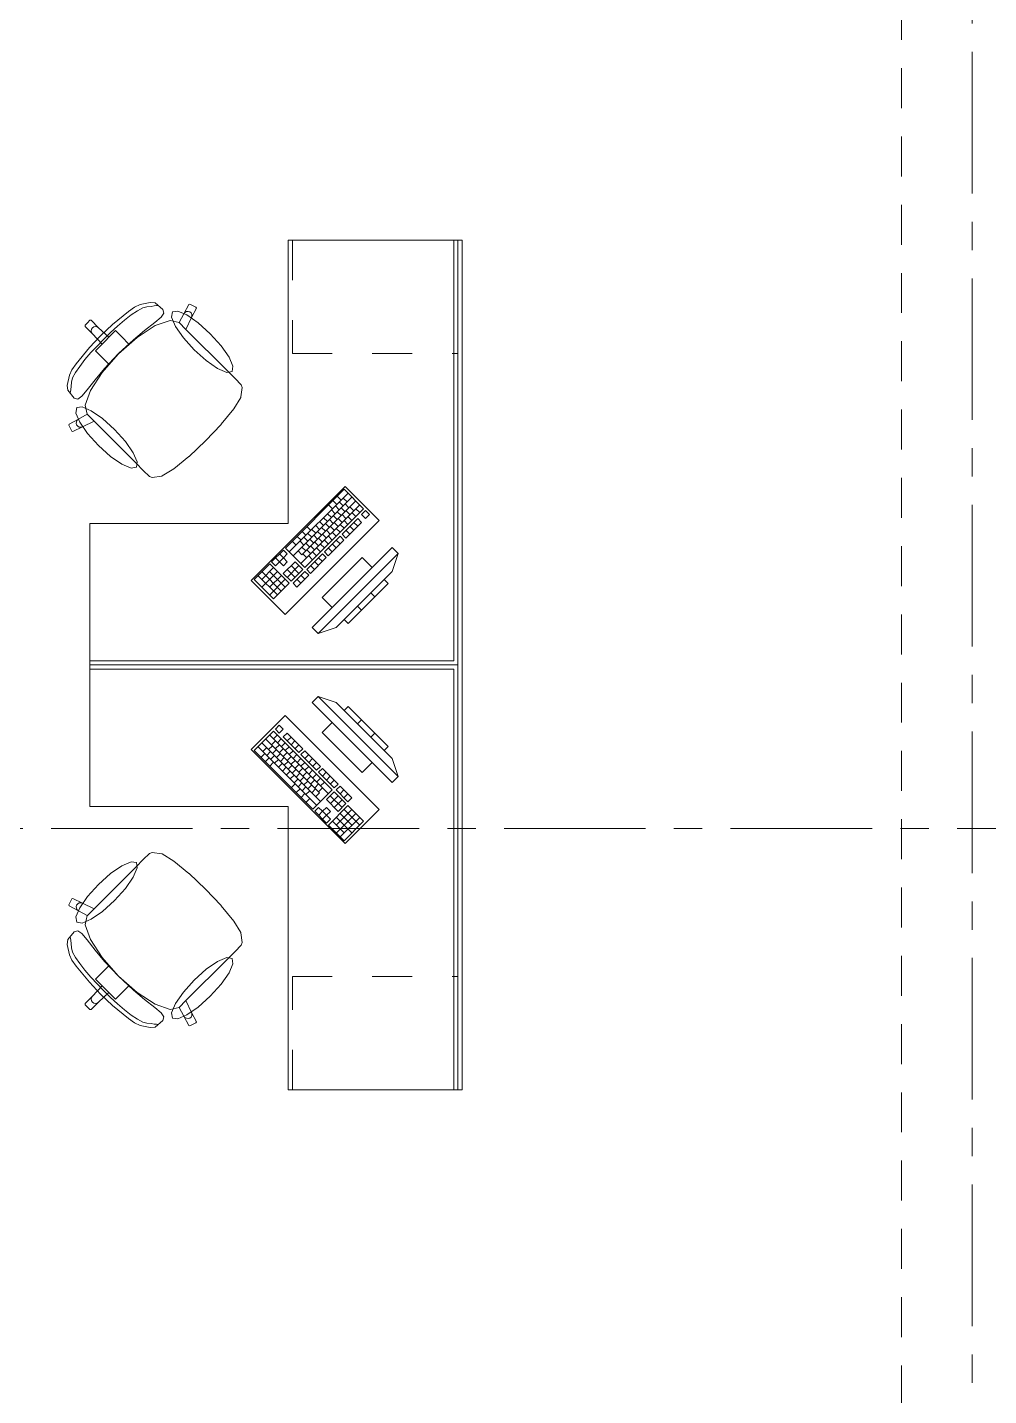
# Model space of a CAD drawing. Header units: inches. Extents: x -38 to 5698, y -33 to 92.
# Drawn here: x 211.983 to 215.378, y 32.405 to 37.236 of the extents above; entities that cross this region are included whole.
import ezdxf

# ---------------------------------------------------------------- set-up
doc = ezdxf.new("R2010")
doc.units = ezdxf.units.IN
doc.header["$MEASUREMENT"] = 0
for name, pattern in [('Hidden Line', [0.195611, 0.141111, -0.0545]), ('Punto & Raya', [0.65, 0.5, -0.075, 0, -0.075]), ('Rayas', [0.282222, 0.141111, -0.141111])]:
    doc.linetypes.add(name, pattern=pattern)
for name, color, linetype in [('02 _ ARQ _ ALB _ Ejes Generales', 7, 'Continuous'), ('08 _ STR _ EXT _ 09 Vigas', 7, 'Continuous'), ('Interior - Mobiliario', 7, 'Continuous'), ('Marcador - Secciones', 251, 'Continuous')]:
    doc.layers.add(name, color=color, linetype=linetype)

msp = doc.modelspace()

# ---------------------------------------------------------------- linework, layer by layer
at = {"layer": '02 _ ARQ _ ALB _ Ejes Generales', "color": 252, "linetype": 'Punto & Raya', "lineweight": 13}
msp.add_line((215.32, 3.05), (215.32, 44.9), dxfattribs=at)
at = {"layer": '08 _ STR _ EXT _ 09 Vigas', "color": 251, "linetype": 'Hidden Line', "lineweight": 13}
msp.add_line((215.07, 30.2), (215.07, 39.4), dxfattribs=at)
at = {"layer": 'Interior - Mobiliario', "color": 175, "linetype": 'Rayas', "lineweight": 13}
for p, q in [((212.9191, 36.4847), (212.9191, 36.0847)), ((212.9191, 36.0847), (213.5041, 36.0847)), ((212.9191, 33.4847), (212.9191, 33.8847)), ((212.9191, 33.8847), (213.5041, 33.8847))]:
    msp.add_line(p, q, dxfattribs=at)
at = {"layer": 'Interior - Mobiliario', "color": 175, "linetype": 'Continuous', "lineweight": 13}
for p, q in [((213.5191, 36.4847), (213.4891, 36.4847)), ((213.4891, 36.4847), (213.4891, 34.9997)), ((213.5191, 34.9997), (213.5191, 36.4847)), ((212.3619, 36.2484), (212.3402, 36.2335)), ((212.3812, 36.2573), (212.3619, 36.2484)), ((212.3716, 36.2357), (212.3904, 36.2457)), ((212.4173, 36.2651), (212.3812, 36.2573)), ((212.3904, 36.2457), (212.4051, 36.2496)), ((212.4051, 36.2496), (212.4205, 36.2508)), ((212.4341, 36.2632), (212.4173, 36.2651)), ((212.4205, 36.2508), (212.4313, 36.2528)), ((212.4313, 36.2528), (212.4393, 36.2536)), ((212.4619, 36.24), (212.4341, 36.2632)), ((212.4393, 36.2536), (212.4439, 36.2544)), ((212.4653, 36.2271), (212.4619, 36.24)), ((212.5533, 36.258), (212.5363, 36.2249)), ((212.5573, 36.2594), (212.5533, 36.258)), ((212.5787, 36.2486), (212.5573, 36.2594)), ((212.563, 36.2114), (212.58, 36.2445)), ((212.58, 36.2445), (212.5787, 36.2486)), ((212.187, 36.1848), (212.1955, 36.1933)), ((212.2041, 36.2019), (212.1955, 36.1933)), ((212.2083, 36.2019), (212.2041, 36.2019)), ((212.2344, 36.1758), (212.2083, 36.2019)), ((212.3402, 36.2335), (212.2835, 36.1866)), ((212.3012, 36.1811), (212.3259, 36.2023)), ((212.3259, 36.2023), (212.3497, 36.2209)), ((212.3497, 36.2209), (212.3716, 36.2357)), ((212.3969, 36.1663), (212.433, 36.1942)), ((212.433, 36.1942), (212.4553, 36.2128)), ((212.487, 36.2014), (212.4351, 36.183)), ((212.4553, 36.2128), (212.4653, 36.2271)), ((212.519, 36.1939), (212.487, 36.2014)), ((212.5363, 36.2249), (212.519, 36.1939)), ((212.5192, 36.1939), (212.519, 36.1939)), ((212.5192, 36.1939), (212.5434, 36.1697)), ((212.5399, 36.2296), (212.5363, 36.2249)), ((212.5451, 36.2324), (212.5399, 36.2296)), ((212.5434, 36.1697), (212.563, 36.2114)), ((212.5509, 36.2332), (212.5451, 36.2324)), ((212.5565, 36.2316), (212.5509, 36.2332)), ((212.5611, 36.228), (212.5565, 36.2316)), ((212.564, 36.2229), (212.5611, 36.228)), ((212.563, 36.2114), (212.5646, 36.2171)), ((212.5646, 36.2171), (212.564, 36.2229)), ((212.187, 36.1805), (212.187, 36.1848)), ((212.2131, 36.1544), (212.187, 36.1805)), ((212.2022, 36.1053), (212.2413, 36.1475)), ((212.2087, 36.165), (212.2099, 36.1708)), ((212.2098, 36.1593), (212.2087, 36.165)), ((212.2131, 36.1544), (212.2098, 36.1593)), ((212.2099, 36.1708), (212.2132, 36.1757)), ((212.247, 36.1179), (212.2131, 36.1544)), ((212.2181, 36.179), (212.2132, 36.1757)), ((212.2238, 36.1801), (212.2181, 36.179)), ((212.2296, 36.179), (212.2238, 36.1801)), ((212.2344, 36.1758), (212.2296, 36.179)), ((212.2709, 36.1418), (212.2344, 36.1758)), ((212.2835, 36.1866), (212.2413, 36.1475)), ((212.2531, 36.1358), (212.2765, 36.1586)), ((212.2946, 36.1654), (212.2709, 36.1418)), ((212.2765, 36.1586), (212.3012, 36.1811)), ((212.3157, 36.1443), (212.2946, 36.1654)), ((212.3431, 36.1169), (212.3157, 36.1443)), ((212.3576, 36.1335), (212.3969, 36.1663)), ((212.4351, 36.183), (212.3712, 36.1417)), ((212.6913, 36.0218), (212.5434, 36.1697)), ((212.1554, 36.0486), (212.2022, 36.1053)), ((212.2303, 36.1123), (212.2077, 36.0877)), ((212.2234, 36.0943), (212.247, 36.1179)), ((212.2446, 36.0731), (212.2234, 36.0943)), ((212.2531, 36.1358), (212.2303, 36.1123)), ((212.247, 36.1179), (212.259, 36.1299)), ((212.2709, 36.1418), (212.259, 36.1299)), ((212.3048, 36.0841), (212.3576, 36.1335)), ((212.3431, 36.1169), (212.3053, 36.0836)), ((212.3712, 36.1417), (212.3431, 36.1169)), ((212.1405, 36.0269), (212.1554, 36.0486)), ((212.1865, 36.0629), (212.168, 36.0391)), ((212.2077, 36.0877), (212.1865, 36.0629)), ((212.2719, 36.0457), (212.2446, 36.0731)), ((212.2472, 36.0176), (212.2719, 36.0457)), ((212.3048, 36.0841), (212.2553, 36.0313)), ((212.2719, 36.0457), (212.3053, 36.0836)), ((212.1238, 35.9716), (212.1315, 36.0077)), ((212.1315, 36.0077), (212.1405, 36.0269)), ((212.1431, 35.9985), (212.1392, 35.9837)), ((212.1531, 36.0173), (212.1431, 35.9985)), ((212.168, 36.0391), (212.1531, 36.0173)), ((212.2058, 35.9538), (212.2472, 36.0176)), ((212.2553, 36.0313), (212.2226, 35.992)), ((212.7168, 35.9963), (212.6913, 36.0218)), ((212.1256, 35.9548), (212.1238, 35.9716)), ((212.1488, 35.9269), (212.1256, 35.9548)), ((212.1353, 35.9495), (212.1345, 35.945)), ((212.1361, 35.9576), (212.1353, 35.9495)), ((212.1381, 35.9683), (212.1361, 35.9576)), ((212.1392, 35.9837), (212.1381, 35.9683)), ((212.1947, 35.9558), (212.1761, 35.9335)), ((212.1875, 35.9018), (212.2058, 35.9538)), ((212.2226, 35.992), (212.1947, 35.9558)), ((212.7387, 35.9743), (212.7168, 35.9963)), ((212.7376, 35.9311), (212.7416, 35.965)), ((212.7416, 35.965), (212.7387, 35.9743)), ((212.1617, 35.9235), (212.1488, 35.9269)), ((212.1761, 35.9335), (212.1617, 35.9235)), ((212.1949, 35.8699), (212.1875, 35.9018)), ((212.7118, 35.889), (212.7367, 35.929)), ((212.7367, 35.929), (212.7376, 35.9311)), ((212.1308, 35.8356), (212.1639, 35.8525)), ((212.1593, 35.8489), (212.1639, 35.8525)), ((212.1639, 35.8525), (212.1949, 35.8699)), ((212.195, 35.8696), (212.1949, 35.8699)), ((212.195, 35.8696), (212.2192, 35.8454)), ((212.6682, 35.8353), (212.7118, 35.889)), ((212.1295, 35.8315), (212.1308, 35.8356)), ((212.1403, 35.8101), (212.1295, 35.8315)), ((212.1443, 35.8089), (212.1403, 35.8101)), ((212.1774, 35.8258), (212.1443, 35.8089)), ((212.1557, 35.8379), (212.1564, 35.8438)), ((212.1572, 35.8323), (212.1557, 35.8379)), ((212.1564, 35.8438), (212.1593, 35.8489)), ((212.1609, 35.8277), (212.1572, 35.8323)), ((212.166, 35.8249), (212.1609, 35.8277)), ((212.1718, 35.8242), (212.166, 35.8249)), ((212.1774, 35.8258), (212.1718, 35.8242)), ((212.2192, 35.8454), (212.1774, 35.8258)), ((212.3671, 35.6976), (212.2192, 35.8454)), ((212.6127, 35.7761), (212.6676, 35.8345)), ((212.6676, 35.8345), (212.6682, 35.8353)), ((212.6127, 35.7761), (212.5544, 35.7213)), ((212.5536, 35.7206), (212.4999, 35.677)), ((212.5544, 35.7213), (212.5536, 35.7206)), ((212.3926, 35.672), (212.3671, 35.6976)), ((212.4145, 35.6501), (212.3926, 35.672)), ((212.4999, 35.677), (212.4598, 35.6521)), ((212.4238, 35.6472), (212.4145, 35.6501)), ((212.4577, 35.6512), (212.4238, 35.6472)), ((212.4598, 35.6521), (212.4577, 35.6512)), ((213.1022, 35.6052), (212.8944, 35.3975)), ((213.1159, 35.5915), (212.9082, 35.3838)), ((213.1296, 35.5778), (212.9219, 35.37)), ((213.1433, 35.564), (212.9529, 35.3736)), ((213.0623, 35.5654), (213.0761, 35.5517)), ((213.0779, 35.5809), (213.0916, 35.5672)), ((213.0986, 35.5742), (213.1123, 35.5604)), ((213.1707, 35.5366), (213.1022, 35.6052)), ((213.157, 35.5503), (212.9493, 35.3426)), ((212.963, 35.3289), (213.1707, 35.5366)), ((213.0432, 35.5188), (213.0569, 35.5051)), ((213.0468, 35.5498), (213.0605, 35.5361)), ((213.057, 35.5326), (213.0707, 35.5189)), ((213.0709, 35.5465), (213.0846, 35.5327)), ((213.0777, 35.5258), (213.0914, 35.5121)), ((213.0847, 35.5603), (213.0984, 35.5466)), ((213.0915, 35.5397), (213.1052, 35.526)), ((213.0948, 35.5156), (213.1085, 35.5019)), ((213.1054, 35.5535), (213.1191, 35.5398)), ((213.1087, 35.5294), (213.1224, 35.5157)), ((213.1225, 35.5433), (213.1362, 35.5296)), ((213.1293, 35.5226), (213.143, 35.5089)), ((213.1432, 35.5365), (213.1569, 35.5228)), ((213.1776, 35.5298), (213.1637, 35.5159)), ((213.1637, 35.5159), (213.1775, 35.5022)), ((213.1775, 35.5022), (213.1913, 35.516)), ((213.1913, 35.516), (213.1776, 35.5298)), ((212.9706, 35.4736), (212.9843, 35.4599)), ((213.0016, 35.4772), (213.0153, 35.4635)), ((213.0155, 35.4911), (213.0292, 35.4774)), ((213.0223, 35.4704), (213.036, 35.4567)), ((213.0293, 35.5049), (213.043, 35.4912)), ((213.0361, 35.4843), (213.0498, 35.4706)), ((213.05, 35.4981), (213.0637, 35.4844)), ((213.0533, 35.474), (213.067, 35.4603)), ((213.0638, 35.512), (213.0775, 35.4983)), ((213.0671, 35.4879), (213.0809, 35.4742)), ((213.0739, 35.4672), (213.0876, 35.4535)), ((213.081, 35.5017), (213.0947, 35.488)), ((213.0878, 35.4811), (213.1015, 35.4674)), ((213.1499, 35.5021), (213.0945, 35.4467)), ((213.1016, 35.4949), (213.1153, 35.4812)), ((213.1082, 35.433), (213.1636, 35.4883)), ((213.1155, 35.5088), (213.1292, 35.4951)), ((213.1222, 35.4744), (213.1359, 35.4607)), ((213.136, 35.4882), (213.1498, 35.4745)), ((213.1636, 35.4883), (213.1499, 35.5021)), ((212.9187, 35.4217), (212.9324, 35.408)), ((212.936, 35.439), (212.9497, 35.4253)), ((212.9462, 35.4218), (212.96, 35.4081)), ((212.9533, 35.4563), (212.967, 35.4426)), ((212.9601, 35.4357), (212.9738, 35.422)), ((212.9739, 35.4495), (212.9876, 35.4358)), ((212.9807, 35.4289), (212.9944, 35.4152)), ((212.9878, 35.4634), (213.0015, 35.4497)), ((212.9946, 35.4427), (213.0083, 35.429)), ((212.9979, 35.4186), (213.0116, 35.4049)), ((213.0084, 35.4566), (213.0221, 35.4429)), ((213.0117, 35.4325), (213.0255, 35.4188)), ((213.0256, 35.4463), (213.0393, 35.4326)), ((213.0876, 35.4397), (213.0322, 35.3844)), ((213.0324, 35.4257), (213.0461, 35.412)), ((213.0394, 35.4602), (213.0532, 35.4465)), ((213.0459, 35.3706), (213.1013, 35.426)), ((213.0462, 35.4395), (213.0599, 35.4258)), ((213.0601, 35.4534), (213.0738, 35.4397)), ((213.0737, 35.4259), (213.0874, 35.4122)), ((213.1013, 35.426), (213.0876, 35.4397)), ((213.0945, 35.4467), (213.1082, 35.433)), ((213.1083, 35.4605), (213.1221, 35.4468)), ((212.8875, 35.3905), (212.846, 35.349)), ((212.8737, 35.3767), (212.8874, 35.363)), ((212.8874, 35.363), (212.9012, 35.3768)), ((212.9012, 35.3768), (212.8875, 35.3905)), ((212.8944, 35.3975), (212.963, 35.3289)), ((212.9392, 35.3873), (212.9529, 35.3736)), ((212.953, 35.4012), (212.9667, 35.3875)), ((212.9564, 35.3771), (212.9701, 35.3634)), ((212.9669, 35.415), (212.9806, 35.4013)), ((213.0253, 35.3774), (212.9699, 35.322)), ((212.9702, 35.3909), (212.9839, 35.3772)), ((212.977, 35.3703), (212.9907, 35.3566)), ((212.9841, 35.4048), (212.9978, 35.3911)), ((213.2718, 35.3999), (212.989, 35.117)), ((212.9908, 35.3842), (213.0046, 35.3704)), ((213.0047, 35.398), (213.0184, 35.3843)), ((213.0102, 35.0958), (213.293, 35.3787)), ((213.0185, 35.4118), (213.0323, 35.3981)), ((213.039, 35.3637), (213.0253, 35.3774)), ((213.0322, 35.3844), (213.0459, 35.3706)), ((213.046, 35.3982), (213.0597, 35.3845)), ((213.0599, 35.4121), (213.0736, 35.3983)), ((213.293, 35.3787), (213.2718, 35.3999)), ((213.293, 35.3787), (213.2718, 35.315)), ((212.8391, 35.3421), (212.7837, 35.2867)), ((212.8528, 35.3284), (212.8112, 35.2868)), ((212.9076, 35.2735), (212.8391, 35.3421)), ((212.846, 35.349), (212.8597, 35.3353)), ((212.8597, 35.3353), (212.8735, 35.3491)), ((212.8598, 35.3628), (212.8735, 35.3491)), ((212.8874, 35.363), (212.8735, 35.3491)), ((212.8735, 35.3491), (212.8873, 35.3354)), ((212.9287, 35.3494), (212.8871, 35.3079)), ((212.8873, 35.3354), (212.9011, 35.3493)), ((212.9011, 35.3493), (212.8874, 35.363)), ((212.9424, 35.3357), (212.9008, 35.2941)), ((212.901, 35.3217), (212.9284, 35.2943)), ((212.9145, 35.2804), (212.9561, 35.322)), ((212.9148, 35.3356), (212.9422, 35.3081)), ((212.9561, 35.322), (212.9287, 35.3494)), ((212.9699, 35.322), (212.9836, 35.3083)), ((212.9836, 35.3083), (213.039, 35.3637)), ((212.9837, 35.3359), (212.9974, 35.3222)), ((212.9976, 35.3497), (213.0113, 35.336)), ((213.0114, 35.3636), (213.0251, 35.3499)), ((213.1658, 35.3645), (213.0243, 35.2231)), ((213.0597, 35.1877), (213.2011, 35.3292)), ((213.2011, 35.3292), (213.1658, 35.3645)), ((212.7837, 35.2867), (212.8522, 35.2181)), ((212.7975, 35.3005), (212.8661, 35.232)), ((212.8665, 35.3146), (212.8111, 35.2593)), ((212.8114, 35.3144), (212.8799, 35.2458)), ((212.8939, 35.2872), (212.8385, 35.2318)), ((212.8802, 35.3009), (212.8387, 35.2594)), ((212.8389, 35.3145), (212.8938, 35.2597)), ((212.8522, 35.2181), (212.9076, 35.2735)), ((212.8871, 35.3079), (212.9145, 35.2804)), ((212.9629, 35.3151), (212.9214, 35.2736)), ((212.9214, 35.2736), (212.9351, 35.2599)), ((212.9351, 35.2599), (212.9767, 35.3014)), ((212.9353, 35.2874), (212.949, 35.2737)), ((212.9491, 35.3013), (212.9628, 35.2876)), ((212.9767, 35.3014), (212.9629, 35.3151)), ((213.2718, 35.315), (213.0738, 35.117)), ((213.2435, 35.2867), (213.1021, 35.1453)), ((213.1163, 35.1312), (213.2577, 35.2726)), ((213.2577, 35.2726), (213.2435, 35.2867)), ((213.1964, 35.2396), (213.2105, 35.2254)), ((213.0243, 35.2231), (213.0597, 35.1877)), ((213.1493, 35.1924), (213.1634, 35.1783)), ((213.1021, 35.1453), (213.1163, 35.1312)), ((212.989, 35.117), (213.0102, 35.0958)), ((213.0102, 35.0958), (213.0738, 35.117)), ((212.2041, 34.9997), (212.2041, 34.9697)), ((213.4891, 34.9997), (212.2041, 34.9997)), ((213.5191, 34.9697), (213.5191, 34.9997)), ((212.2041, 34.9697), (213.4891, 34.9697)), ((213.4891, 34.9697), (213.4891, 33.4847)), ((213.5191, 33.4847), (213.5191, 34.9697)), ((213.0102, 34.8736), (212.989, 34.8524)), ((212.989, 34.8524), (213.2718, 34.5696)), ((213.293, 34.5908), (213.0102, 34.8736)), ((213.0102, 34.8736), (213.0738, 34.8524)), ((213.0738, 34.8524), (213.2718, 34.6544)), ((213.1163, 34.8383), (213.1021, 34.8241)), ((213.2577, 34.6968), (213.1163, 34.8383)), ((213.1021, 34.8241), (213.2435, 34.6827)), ((213.1493, 34.777), (213.1634, 34.7911)), ((212.8522, 34.7513), (212.7837, 34.6827)), ((213.0599, 34.5436), (212.8522, 34.7513)), ((212.8728, 34.7719), (212.8591, 34.7582)), ((212.8591, 34.7582), (212.8729, 34.7443)), ((212.8867, 34.758), (212.8728, 34.7719)), ((212.8729, 34.7443), (212.8867, 34.758)), ((212.9005, 34.7442), (212.8868, 34.7305)), ((212.9559, 34.6888), (212.9005, 34.7442)), ((213.0597, 34.7817), (213.0243, 34.7463)), ((213.0243, 34.7463), (213.1658, 34.6049)), ((213.2011, 34.6403), (213.0597, 34.7817)), ((213.1964, 34.7298), (213.2105, 34.744)), ((212.7974, 34.6965), (213.0051, 34.4887)), ((212.8111, 34.7102), (213.0188, 34.5025)), ((212.8147, 34.6792), (212.8284, 34.6929)), ((212.8248, 34.7239), (213.0152, 34.5335)), ((212.8353, 34.6859), (212.849, 34.6997)), ((212.8385, 34.7376), (213.0462, 34.5299)), ((212.8456, 34.7031), (212.8593, 34.7168)), ((212.8524, 34.7238), (212.8661, 34.7375)), ((212.8594, 34.6893), (212.8731, 34.703)), ((212.8662, 34.7099), (212.8799, 34.7236)), ((212.8801, 34.6961), (212.8938, 34.7098)), ((212.8868, 34.7305), (212.9422, 34.6751)), ((212.8939, 34.6822), (212.9076, 34.6959)), ((212.9006, 34.7166), (212.9143, 34.7303)), ((212.9145, 34.7028), (212.9282, 34.7165)), ((212.9283, 34.6889), (212.942, 34.7026)), ((213.2435, 34.6827), (213.2577, 34.6968)), ((212.7837, 34.6827), (212.9914, 34.475)), ((212.8079, 34.6585), (212.8216, 34.6722)), ((212.8235, 34.6429), (212.8372, 34.6566)), ((212.8285, 34.6653), (212.8423, 34.679)), ((212.8424, 34.6515), (212.8561, 34.6652)), ((212.8492, 34.6721), (212.8629, 34.6858)), ((212.8562, 34.6376), (212.8699, 34.6513)), ((212.863, 34.6582), (212.8767, 34.672)), ((212.8733, 34.6754), (212.887, 34.6891)), ((212.8769, 34.6444), (212.8906, 34.6581)), ((212.8871, 34.6616), (212.9008, 34.6753)), ((212.8907, 34.6306), (212.9044, 34.6443)), ((212.901, 34.6477), (212.9147, 34.6614)), ((212.9078, 34.6684), (212.9215, 34.6821)), ((212.9148, 34.6339), (212.9285, 34.6476)), ((212.9216, 34.6545), (212.9353, 34.6682)), ((212.9355, 34.6407), (212.9492, 34.6544)), ((212.9422, 34.6751), (212.9559, 34.6888)), ((212.9628, 34.6819), (212.9491, 34.6682)), ((212.9491, 34.6682), (213.0045, 34.6128)), ((213.0182, 34.6265), (212.9628, 34.6819)), ((212.9629, 34.6543), (212.9767, 34.668)), ((212.9768, 34.6405), (212.9905, 34.6542)), ((213.293, 34.5908), (213.2718, 34.6544)), ((212.8391, 34.6274), (212.8528, 34.6411)), ((212.8701, 34.6238), (212.8838, 34.6375)), ((212.8839, 34.6099), (212.8976, 34.6236)), ((212.8978, 34.5961), (212.9115, 34.6098)), ((212.9046, 34.6167), (212.9183, 34.6304)), ((212.9116, 34.5822), (212.9253, 34.5959)), ((212.9184, 34.6029), (212.9321, 34.6166)), ((212.9287, 34.62), (212.9424, 34.6337)), ((212.9323, 34.589), (212.946, 34.6027)), ((212.9425, 34.6062), (212.9562, 34.6199)), ((212.9493, 34.6268), (212.963, 34.6405)), ((212.9564, 34.5923), (212.9701, 34.606)), ((212.9631, 34.613), (212.9769, 34.6267)), ((212.977, 34.5991), (212.9907, 34.6128)), ((212.9906, 34.6266), (213.0044, 34.6403)), ((212.9908, 34.5853), (213.0046, 34.599)), ((213.0045, 34.6128), (213.0182, 34.6265)), ((213.0251, 34.6196), (213.0114, 34.6058)), ((213.0114, 34.6058), (213.0668, 34.5505)), ((213.0805, 34.5642), (213.0251, 34.6196)), ((213.0253, 34.592), (213.039, 34.6057)), ((213.1658, 34.6049), (213.2011, 34.6403)), ((212.9152, 34.5512), (212.9289, 34.5649)), ((212.9255, 34.5684), (212.9392, 34.5821)), ((212.9325, 34.5339), (212.9462, 34.5476)), ((212.9393, 34.5545), (212.953, 34.5682)), ((212.9461, 34.5752), (212.9598, 34.5889)), ((212.9532, 34.5407), (212.9669, 34.5544)), ((212.96, 34.5613), (212.9737, 34.575)), ((212.9702, 34.5785), (212.9839, 34.5922)), ((212.9738, 34.5475), (212.9875, 34.5612)), ((212.9841, 34.5646), (212.9978, 34.5784)), ((212.9979, 34.5508), (213.0116, 34.5645)), ((213.0047, 34.5714), (213.0184, 34.5851)), ((213.0117, 34.5369), (213.0255, 34.5507)), ((213.0185, 34.5576), (213.0323, 34.5713)), ((213.0391, 34.5782), (213.0528, 34.5919)), ((213.053, 34.5643), (213.0667, 34.578)), ((213.0668, 34.5505), (213.0805, 34.5642)), ((213.0874, 34.5572), (213.0737, 34.5435)), ((213.129, 34.5157), (213.0874, 34.5572)), ((213.2718, 34.5696), (213.293, 34.5908)), ((212.9498, 34.5166), (212.9636, 34.5303)), ((212.967, 34.5268), (212.9807, 34.5405)), ((212.9671, 34.4993), (212.9809, 34.513)), ((212.9876, 34.5336), (213.0014, 34.5473)), ((212.9914, 34.475), (213.0599, 34.5436)), ((213.0015, 34.5198), (213.0152, 34.5335)), ((213.0669, 34.5367), (213.0394, 34.5093)), ((213.0394, 34.5093), (213.081, 34.4677)), ((213.0532, 34.523), (213.0947, 34.4814)), ((213.0533, 34.4954), (213.0807, 34.5228)), ((213.1084, 34.4951), (213.0669, 34.5367)), ((213.0671, 34.4816), (213.0946, 34.509)), ((213.0737, 34.5435), (213.1153, 34.502)), ((213.0876, 34.5297), (213.1013, 34.5434)), ((213.1014, 34.5158), (213.1151, 34.5296)), ((213.1153, 34.502), (213.129, 34.5157)), ((213.012, 34.4818), (212.9983, 34.4681)), ((212.9983, 34.4681), (213.0398, 34.4266)), ((213.0259, 34.468), (213.012, 34.4818)), ((213.0122, 34.4543), (213.0259, 34.468)), ((213.0396, 34.4817), (213.0259, 34.468)), ((213.0259, 34.468), (213.0397, 34.4541)), ((213.026, 34.4404), (213.0397, 34.4541)), ((213.0534, 34.4678), (213.0396, 34.4817)), ((213.0397, 34.4541), (213.0534, 34.4678)), ((213.0536, 34.4403), (213.0397, 34.4541)), ((213.1153, 34.4882), (213.0468, 34.4196)), ((213.0743, 34.4195), (213.1292, 34.4744)), ((213.0745, 34.3919), (213.143, 34.4605)), ((213.081, 34.4677), (213.1084, 34.4951)), ((213.0879, 34.4608), (213.1295, 34.4192)), ((213.1016, 34.4745), (213.157, 34.4191)), ((213.1707, 34.4328), (213.1153, 34.4882)), ((213.0398, 34.4266), (213.0536, 34.4403)), ((213.0468, 34.4196), (213.1022, 34.3643)), ((213.0605, 34.4334), (213.102, 34.3918)), ((213.0742, 34.4471), (213.1296, 34.3917)), ((213.0883, 34.3781), (213.1569, 34.4467)), ((213.1022, 34.3643), (213.1707, 34.4328)), ((212.4145, 34.3193), (212.3926, 34.2974)), ((212.4238, 34.3222), (212.4145, 34.3193)), ((212.4577, 34.3182), (212.4238, 34.3222)), ((212.4598, 34.3173), (212.4577, 34.3182)), ((212.4999, 34.2924), (212.4598, 34.3173)), ((212.3671, 34.2719), (212.2192, 34.124)), ((212.3926, 34.2974), (212.3671, 34.2719)), ((212.5536, 34.2488), (212.4999, 34.2924)), ((212.5544, 34.2482), (212.5536, 34.2488)), ((212.6127, 34.1933), (212.5544, 34.2482)), ((212.6127, 34.1933), (212.6676, 34.135)), ((212.1403, 34.1593), (212.1295, 34.1379)), ((212.1295, 34.1379), (212.1308, 34.1339)), ((212.1308, 34.1339), (212.1639, 34.1169)), ((212.1443, 34.1606), (212.1403, 34.1593)), ((212.1774, 34.1436), (212.1443, 34.1606)), ((212.1572, 34.1371), (212.1557, 34.1315)), ((212.1557, 34.1315), (212.1564, 34.1257)), ((212.1564, 34.1257), (212.1593, 34.1205)), ((212.1609, 34.1417), (212.1572, 34.1371)), ((212.1593, 34.1205), (212.1639, 34.1169)), ((212.166, 34.1446), (212.1609, 34.1417)), ((212.1639, 34.1169), (212.1949, 34.0996)), ((212.1718, 34.1452), (212.166, 34.1446)), ((212.1774, 34.1436), (212.1718, 34.1452)), ((212.2192, 34.124), (212.1774, 34.1436)), ((212.195, 34.0998), (212.2192, 34.124)), ((212.6676, 34.135), (212.6682, 34.1341)), ((212.6682, 34.1341), (212.7118, 34.0805)), ((212.1949, 34.0996), (212.1875, 34.0676)), ((212.1875, 34.0676), (212.2058, 34.0157)), ((212.195, 34.0998), (212.1949, 34.0996)), ((212.7118, 34.0805), (212.7367, 34.0404)), ((212.1488, 34.0425), (212.1256, 34.0147)), ((212.1353, 34.0199), (212.1345, 34.0244)), ((212.1361, 34.0119), (212.1353, 34.0199)), ((212.1617, 34.0459), (212.1488, 34.0425)), ((212.1761, 34.0359), (212.1617, 34.0459)), ((212.1947, 34.0136), (212.1761, 34.0359)), ((212.7367, 34.0404), (212.7376, 34.0383)), ((212.7376, 34.0383), (212.7416, 34.0044)), ((212.1256, 34.0147), (212.1238, 33.9979)), ((212.1238, 33.9979), (212.1315, 33.9617)), ((212.1381, 34.0011), (212.1361, 34.0119)), ((212.1392, 33.9857), (212.1381, 34.0011)), ((212.1431, 33.971), (212.1392, 33.9857)), ((212.1531, 33.9521), (212.1431, 33.971)), ((212.2226, 33.9775), (212.1947, 34.0136)), ((212.2058, 34.0157), (212.2472, 33.9518)), ((212.2553, 33.9381), (212.2226, 33.9775)), ((212.7168, 33.9731), (212.6913, 33.9476)), ((212.7387, 33.9951), (212.7168, 33.9731)), ((212.7416, 34.0044), (212.7387, 33.9951)), ((212.1315, 33.9617), (212.1405, 33.9425)), ((212.1405, 33.9425), (212.1554, 33.9208)), ((212.168, 33.9303), (212.1531, 33.9521)), ((212.1554, 33.9208), (212.2022, 33.8641)), ((212.1865, 33.9065), (212.168, 33.9303)), ((212.2719, 33.9237), (212.2446, 33.8963)), ((212.2472, 33.9518), (212.2719, 33.9237)), ((212.3048, 33.8854), (212.2553, 33.9381)), ((212.2719, 33.9237), (212.3053, 33.8858)), ((212.6913, 33.9476), (212.5434, 33.7998)), ((212.2077, 33.8818), (212.1865, 33.9065)), ((212.2303, 33.8571), (212.2077, 33.8818)), ((212.2446, 33.8963), (212.2234, 33.8752)), ((212.2234, 33.8752), (212.247, 33.8515)), ((212.3048, 33.8854), (212.3576, 33.8359)), ((212.3431, 33.8525), (212.3053, 33.8858)), ((212.2022, 33.8641), (212.2413, 33.8219)), ((212.247, 33.8515), (212.2131, 33.815)), ((212.2531, 33.8337), (212.2303, 33.8571)), ((212.2709, 33.8276), (212.2344, 33.7937)), ((212.247, 33.8515), (212.259, 33.8396)), ((212.2531, 33.8337), (212.2765, 33.8108)), ((212.2709, 33.8276), (212.259, 33.8396)), ((212.2946, 33.804), (212.2709, 33.8276)), ((212.3157, 33.8252), (212.2946, 33.804)), ((212.3431, 33.8525), (212.3157, 33.8252)), ((212.3712, 33.8277), (212.3431, 33.8525)), ((212.3576, 33.8359), (212.3969, 33.8032)), ((212.4351, 33.7864), (212.3712, 33.8277)), ((212.2131, 33.815), (212.187, 33.7889)), ((212.187, 33.7889), (212.187, 33.7847)), ((212.187, 33.7847), (212.1955, 33.7761)), ((212.2041, 33.7676), (212.1955, 33.7761)), ((212.2344, 33.7937), (212.2083, 33.7676)), ((212.2098, 33.8101), (212.2087, 33.8044)), ((212.2087, 33.8044), (212.2099, 33.7986)), ((212.2131, 33.815), (212.2098, 33.8101)), ((212.2099, 33.7986), (212.2132, 33.7937)), ((212.2181, 33.7905), (212.2132, 33.7937)), ((212.2238, 33.7893), (212.2181, 33.7905)), ((212.2296, 33.7904), (212.2238, 33.7893)), ((212.2344, 33.7937), (212.2296, 33.7904)), ((212.2835, 33.7828), (212.2413, 33.8219)), ((212.2765, 33.8108), (212.3012, 33.7883)), ((212.3402, 33.736), (212.2835, 33.7828)), ((212.3012, 33.7883), (212.3259, 33.7671)), ((212.3969, 33.8032), (212.433, 33.7753)), ((212.433, 33.7753), (212.4553, 33.7567)), ((212.487, 33.7681), (212.4351, 33.7864)), ((212.519, 33.7755), (212.487, 33.7681)), ((212.5192, 33.7756), (212.519, 33.7755)), ((212.5363, 33.7445), (212.519, 33.7755)), ((212.5192, 33.7756), (212.5434, 33.7998)), ((212.5434, 33.7998), (212.563, 33.758)), ((212.2083, 33.7676), (212.2041, 33.7676)), ((212.3259, 33.7671), (212.3497, 33.7485)), ((212.3619, 33.7211), (212.3402, 33.736)), ((212.3497, 33.7485), (212.3716, 33.7337)), ((212.3716, 33.7337), (212.3904, 33.7237)), ((212.4619, 33.7294), (212.4341, 33.7062)), ((212.4553, 33.7567), (212.4653, 33.7423)), ((212.4653, 33.7423), (212.4619, 33.7294)), ((212.5399, 33.7399), (212.5363, 33.7445)), ((212.5533, 33.7114), (212.5363, 33.7445)), ((212.5451, 33.737), (212.5399, 33.7399)), ((212.5509, 33.7363), (212.5451, 33.737)), ((212.5565, 33.7378), (212.5509, 33.7363)), ((212.5611, 33.7414), (212.5565, 33.7378)), ((212.564, 33.7465), (212.5611, 33.7414)), ((212.563, 33.758), (212.5646, 33.7524)), ((212.563, 33.758), (212.58, 33.7249)), ((212.5646, 33.7524), (212.564, 33.7465)), ((212.3812, 33.7121), (212.3619, 33.7211)), ((212.4173, 33.7043), (212.3812, 33.7121)), ((212.3904, 33.7237), (212.4051, 33.7198)), ((212.4051, 33.7198), (212.4205, 33.7187)), ((212.4341, 33.7062), (212.4173, 33.7043)), ((212.4205, 33.7187), (212.4313, 33.7166)), ((212.4313, 33.7166), (212.4393, 33.7159)), ((212.4393, 33.7159), (212.4439, 33.7151)), ((212.5573, 33.7101), (212.5533, 33.7114)), ((212.5787, 33.7209), (212.5573, 33.7101)), ((212.58, 33.7249), (212.5787, 33.7209)), ((213.4891, 33.4847), (213.5191, 33.4847))]:
    msp.add_line(p, q, dxfattribs=at)
at = {"layer": 'Interior - Mobiliario', "color": 175, "linetype": 'Continuous', "lineweight": 13, "flags": 128}
for points in [[(213.5041, 34.9847), (213.5041, 36.4847), (212.9041, 36.4847), (212.9041, 35.4847), (212.2041, 35.4847), (212.2041, 34.9847)], [(212.6292, 36.1546), (212.5867, 36.1927), (212.5464, 36.2207), (212.5143, 36.2343), (212.4954, 36.2315), (212.4925, 36.2126), (212.5061, 36.1805), (212.5341, 36.1401), (212.5723, 36.0976), (212.6148, 36.0595), (212.6551, 36.0315), (212.6872, 36.0179), (212.7061, 36.0207), (212.709, 36.0396), (212.6954, 36.0717), (212.6674, 36.1121)], [(212.2343, 35.7596), (212.1961, 35.8021), (212.1681, 35.8425), (212.1545, 35.8745), (212.1574, 35.8935), (212.1763, 35.8963), (212.2084, 35.8827), (212.2487, 35.8547), (212.2912, 35.8166), (212.3294, 35.7741), (212.3574, 35.7337), (212.371, 35.7016), (212.3681, 35.6827), (212.3492, 35.6799), (212.3171, 35.6935), (212.2768, 35.7215)], [(213.2259, 35.4953), (213.1057, 35.6155), (212.7733, 35.2832), (212.8935, 35.163)], [(213.5041, 34.9847), (213.5041, 33.4847), (212.9041, 33.4847), (212.9041, 34.4847), (212.2041, 34.4847), (212.2041, 34.9847)], [(212.8935, 34.8064), (212.7733, 34.6862), (213.1057, 34.3539), (213.2259, 34.4741)], [(212.2343, 34.2098), (212.1961, 34.1673), (212.1681, 34.127), (212.1545, 34.0949), (212.1574, 34.076), (212.1763, 34.0731), (212.2084, 34.0867), (212.2487, 34.1147), (212.2912, 34.1529), (212.3294, 34.1954), (212.3574, 34.2357), (212.371, 34.2678), (212.3681, 34.2867), (212.3492, 34.2896), (212.3171, 34.276), (212.2768, 34.248)], [(212.6292, 33.8149), (212.5867, 33.7767), (212.5464, 33.7487), (212.5143, 33.7351), (212.4954, 33.738), (212.4925, 33.7569), (212.5061, 33.789), (212.5341, 33.8293), (212.5723, 33.8718), (212.6148, 33.91), (212.6551, 33.938), (212.6872, 33.9516), (212.7061, 33.9487), (212.709, 33.9298), (212.6954, 33.8977), (212.6674, 33.8574)]]:
    msp.add_lwpolyline(points, close=True, dxfattribs=at)
at = {"layer": 'Marcador - Secciones', "color": 251, "linetype": 'Punto & Raya', "lineweight": 13}
msp.add_line((189.6667, 34.4067), (240.9403, 34.4067), dxfattribs=at)

doc.saveas('drawing.dxf')
